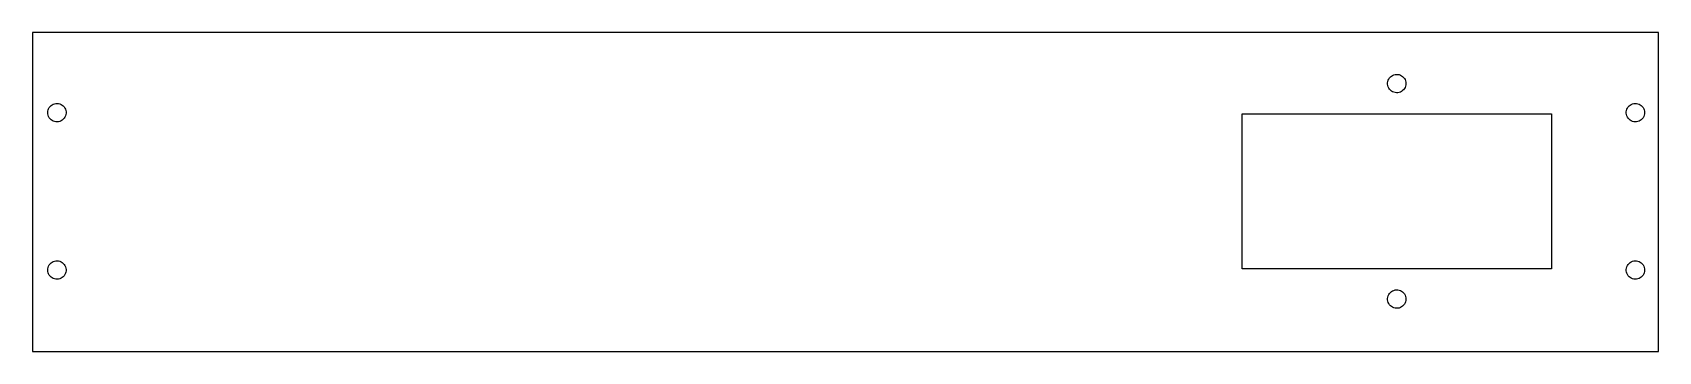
# Model space of a CAD drawing. Header units: metres. Extents: x 0 to 300, y 0 to 59.
import ezdxf

# ---------------------------------------------------------------- set-up
doc = ezdxf.new("R2010")
doc.units = ezdxf.units.M

msp = doc.modelspace()

# ---------------------------------------------------------------- linework, layer by layer
for p, q in [((299.75, 58.75), (0, 58.75)), ((0, 58.75), (0, 0)), ((299.75, 0), (299.75, 58.75)), ((250.723, 50.8619), (250.951, 50.9589)), ((250.951, 50.9589), (251.191, 51.0217)), ((251.191, 51.0217), (251.438, 51.0489)), ((251.438, 51.0489), (251.686, 51.0398)), ((251.686, 51.0398), (251.93, 50.9947)), ((251.93, 50.9947), (252.165, 50.9146)), ((249.805, 49.4741), (249.841, 49.7196)), ((249.805, 49.2259), (249.805, 49.4741)), ((249.841, 48.9804), (249.805, 49.2259)), ((249.841, 49.7196), (249.912, 49.9573)), ((249.912, 48.7427), (249.841, 48.9804)), ((249.912, 49.9573), (250.018, 50.182)), ((250.018, 48.518), (249.912, 48.7427)), ((250.018, 50.182), (250.154, 50.389)), ((250.154, 48.311), (250.018, 48.518)), ((250.154, 50.389), (250.32, 50.5738)), ((250.32, 48.1262), (250.154, 48.311)), ((250.32, 50.5738), (250.511, 50.7326)), ((250.511, 47.9674), (250.32, 48.1262)), ((250.511, 50.7326), (250.723, 50.8619)), ((250.723, 47.8381), (250.511, 47.9674)), ((252.165, 50.9146), (252.386, 50.8011)), ((252.386, 50.8011), (252.587, 50.6567)), ((252.587, 48.0433), (252.386, 47.8989)), ((252.587, 50.6567), (252.766, 50.4844)), ((252.766, 48.2155), (252.587, 48.0433)), ((252.766, 50.4844), (252.918, 50.288)), ((252.918, 48.412), (252.766, 48.2155)), ((252.918, 50.288), (253.039, 50.0716)), ((253.039, 48.6284), (252.918, 48.412)), ((253.039, 50.0716), (253.128, 49.8398)), ((253.128, 48.8602), (253.039, 48.6284)), ((253.128, 49.8398), (253.182, 49.5975)), ((253.182, 49.1025), (253.128, 48.8602)), ((253.182, 49.5975), (253.2, 49.35)), ((253.2, 49.35), (253.182, 49.1025)), ((3.0822, 44.938), (3.23389, 45.1344)), ((3.23389, 45.1344), (3.41255, 45.3067)), ((3.41255, 45.3067), (3.6144, 45.4511)), ((3.6144, 45.4511), (3.83511, 45.5646)), ((3.83511, 45.5646), (4.07001, 45.6447)), ((4.07001, 45.6447), (4.31406, 45.6898)), ((4.31406, 45.6898), (4.56209, 45.6989)), ((4.56209, 45.6989), (4.80878, 45.6717)), ((4.80878, 45.6717), (5.04889, 45.6089)), ((5.04889, 45.6089), (5.2773, 45.5119)), ((5.2773, 45.5119), (5.48915, 45.3826)), ((5.48915, 45.3826), (5.67992, 45.2238)), ((5.67992, 45.2238), (5.84554, 45.039)), ((5.84554, 45.039), (5.98248, 44.832)), ((250.951, 47.741), (250.723, 47.8381)), ((251.191, 47.6783), (250.951, 47.741)), ((251.438, 47.6511), (251.191, 47.6783)), ((251.686, 47.6602), (251.438, 47.6511)), ((251.93, 47.7053), (251.686, 47.6602)), ((252.165, 47.7854), (251.93, 47.7053)), ((252.386, 47.8989), (252.165, 47.7854)), ((294.018, 44.832), (294.154, 45.039)), ((294.154, 45.039), (294.32, 45.2238)), ((294.32, 45.2238), (294.511, 45.3826)), ((294.511, 45.3826), (294.723, 45.5119)), ((294.723, 45.5119), (294.951, 45.6089)), ((294.951, 45.6089), (295.191, 45.6717)), ((295.191, 45.6717), (295.438, 45.6989)), ((295.438, 45.6989), (295.686, 45.6898)), ((295.686, 45.6898), (295.93, 45.6447)), ((295.93, 45.6447), (296.165, 45.5646)), ((296.165, 45.5646), (296.386, 45.4511)), ((296.386, 45.4511), (296.587, 45.3067)), ((296.587, 45.3067), (296.766, 45.1344)), ((296.766, 45.1344), (296.918, 44.938)), ((2.79999, 44), (2.81812, 44.2475)), ((2.81812, 43.7525), (2.79999, 44)), ((2.81812, 44.2475), (2.87207, 44.4898)), ((2.87207, 43.5102), (2.81812, 43.7525)), ((2.87207, 44.4898), (2.96072, 44.7216)), ((2.96072, 43.2784), (2.87207, 43.5102)), ((2.96072, 44.7216), (3.0822, 44.938)), ((3.0822, 43.062), (2.96072, 43.2784)), ((3.23389, 42.8656), (3.0822, 43.062)), ((3.41255, 42.6933), (3.23389, 42.8656)), ((3.6144, 42.5489), (3.41255, 42.6933)), ((3.83511, 42.4354), (3.6144, 42.5489)), ((4.07001, 42.3553), (3.83511, 42.4354)), ((4.31406, 42.3102), (4.07001, 42.3553)), ((4.56209, 42.3011), (4.31406, 42.3102)), ((4.80878, 42.3283), (4.56209, 42.3011)), ((5.04889, 42.3911), (4.80878, 42.3283)), ((5.2773, 42.4881), (5.04889, 42.3911)), ((5.48915, 42.6174), (5.2773, 42.4881)), ((5.67992, 42.7762), (5.48915, 42.6174)), ((5.84554, 42.961), (5.67992, 42.7762)), ((5.98248, 43.168), (5.84554, 42.961)), ((5.98248, 44.832), (6.08781, 44.6073)), ((6.08781, 43.3927), (5.98248, 43.168)), ((6.08781, 44.6073), (6.15932, 44.3696)), ((6.15932, 43.6304), (6.08781, 43.3927)), ((6.15932, 44.3696), (6.19547, 44.1241)), ((6.19547, 43.8759), (6.15932, 43.6304)), ((6.19547, 44.1241), (6.19547, 43.8759)), ((223, 15.25), (223, 43.75)), ((223, 43.75), (280, 43.75)), ((280, 43.75), (280, 15.25)), ((293.805, 44.1241), (293.841, 44.3696)), ((293.805, 43.8759), (293.805, 44.1241)), ((293.841, 43.6304), (293.805, 43.8759)), ((293.841, 44.3696), (293.912, 44.6073)), ((293.912, 43.3927), (293.841, 43.6304)), ((293.912, 44.6073), (294.018, 44.832)), ((294.018, 43.168), (293.912, 43.3927)), ((294.154, 42.961), (294.018, 43.168)), ((294.32, 42.7762), (294.154, 42.961)), ((294.511, 42.6174), (294.32, 42.7762)), ((294.723, 42.4881), (294.511, 42.6174)), ((294.951, 42.3911), (294.723, 42.4881)), ((295.191, 42.3283), (294.951, 42.3911)), ((295.438, 42.3011), (295.191, 42.3283)), ((295.686, 42.3102), (295.438, 42.3011)), ((295.93, 42.3553), (295.686, 42.3102)), ((296.165, 42.4354), (295.93, 42.3553)), ((296.386, 42.5489), (296.165, 42.4354)), ((296.587, 42.6933), (296.386, 42.5489)), ((296.766, 42.8656), (296.587, 42.6933)), ((296.918, 43.062), (296.766, 42.8656)), ((296.918, 44.938), (297.039, 44.7216)), ((297.039, 43.2784), (296.918, 43.062)), ((297.039, 44.7216), (297.128, 44.4898)), ((297.128, 43.5102), (297.039, 43.2784)), ((297.128, 44.4898), (297.182, 44.2475)), ((297.182, 43.7525), (297.128, 43.5102)), ((297.182, 44.2475), (297.2, 44)), ((297.2, 44), (297.182, 43.7525)), ((2.79999, 15), (2.81812, 15.2475)), ((2.81812, 14.7525), (2.79999, 15)), ((2.81812, 15.2475), (2.87207, 15.4898)), ((2.87207, 15.4898), (2.96072, 15.7216)), ((2.96072, 15.7216), (3.0822, 15.938)), ((3.0822, 15.938), (3.23389, 16.1344)), ((3.23389, 16.1344), (3.41255, 16.3067)), ((3.41255, 16.3067), (3.6144, 16.4511)), ((3.6144, 16.4511), (3.83511, 16.5646)), ((3.83511, 16.5646), (4.07001, 16.6447)), ((4.07001, 16.6447), (4.31406, 16.6898)), ((4.31406, 16.6898), (4.56209, 16.6989)), ((4.56209, 16.6989), (4.80878, 16.6717)), ((4.80878, 16.6717), (5.04889, 16.6089)), ((5.04889, 16.6089), (5.2773, 16.5119)), ((5.2773, 16.5119), (5.48915, 16.3826)), ((5.48915, 16.3826), (5.67992, 16.2238)), ((5.67992, 16.2238), (5.84554, 16.039)), ((5.84554, 16.039), (5.98248, 15.832)), ((5.98248, 15.832), (6.08781, 15.6073)), ((6.08781, 15.6073), (6.15932, 15.3696)), ((6.15932, 15.3696), (6.19547, 15.1241)), ((6.19547, 15.1241), (6.19547, 14.8759)), ((280, 15.25), (223, 15.25)), ((293.805, 15.1241), (293.841, 15.3696)), ((293.805, 14.8759), (293.805, 15.1241)), ((293.841, 15.3696), (293.912, 15.6073)), ((293.912, 15.6073), (294.018, 15.832)), ((294.018, 15.832), (294.154, 16.039)), ((294.154, 16.039), (294.32, 16.2238)), ((294.32, 16.2238), (294.511, 16.3826)), ((294.511, 16.3826), (294.723, 16.5119)), ((294.723, 16.5119), (294.951, 16.6089)), ((294.951, 16.6089), (295.191, 16.6717)), ((295.191, 16.6717), (295.438, 16.6989)), ((295.438, 16.6989), (295.686, 16.6898)), ((295.686, 16.6898), (295.93, 16.6447)), ((295.93, 16.6447), (296.165, 16.5646)), ((296.165, 16.5646), (296.386, 16.4511)), ((296.386, 16.4511), (296.587, 16.3067)), ((296.587, 16.3067), (296.766, 16.1344)), ((296.766, 16.1344), (296.918, 15.938)), ((296.918, 15.938), (297.039, 15.7216)), ((297.039, 15.7216), (297.128, 15.4898)), ((297.128, 15.4898), (297.182, 15.2475)), ((297.182, 15.2475), (297.2, 15)), ((297.2, 15), (297.182, 14.7525)), ((2.87207, 14.5102), (2.81812, 14.7525)), ((2.96072, 14.2784), (2.87207, 14.5102)), ((3.0822, 14.062), (2.96072, 14.2784)), ((3.23389, 13.8656), (3.0822, 14.062)), ((3.41255, 13.6933), (3.23389, 13.8656)), ((3.6144, 13.5489), (3.41255, 13.6933)), ((3.83511, 13.4354), (3.6144, 13.5489)), ((4.07001, 13.3553), (3.83511, 13.4354)), ((4.31406, 13.3102), (4.07001, 13.3553)), ((4.56209, 13.3011), (4.31406, 13.3102)), ((4.80878, 13.3283), (4.56209, 13.3011)), ((5.04889, 13.3911), (4.80878, 13.3283)), ((5.2773, 13.4881), (5.04889, 13.3911)), ((5.48915, 13.6174), (5.2773, 13.4881)), ((5.67992, 13.7762), (5.48915, 13.6174)), ((5.84554, 13.961), (5.67992, 13.7762)), ((5.98248, 14.168), (5.84554, 13.961)), ((6.08781, 14.3927), (5.98248, 14.168)), ((6.15932, 14.6304), (6.08781, 14.3927)), ((6.19547, 14.8759), (6.15932, 14.6304)), ((293.841, 14.6304), (293.805, 14.8759)), ((293.912, 14.3927), (293.841, 14.6304)), ((294.018, 14.168), (293.912, 14.3927)), ((294.154, 13.961), (294.018, 14.168)), ((294.32, 13.7762), (294.154, 13.961)), ((294.511, 13.6174), (294.32, 13.7762)), ((294.723, 13.4881), (294.511, 13.6174)), ((294.951, 13.3911), (294.723, 13.4881)), ((295.191, 13.3283), (294.951, 13.3911)), ((295.438, 13.3011), (295.191, 13.3283)), ((295.686, 13.3102), (295.438, 13.3011)), ((295.93, 13.3553), (295.686, 13.3102)), ((296.165, 13.4354), (295.93, 13.3553)), ((296.386, 13.5489), (296.165, 13.4354)), ((296.587, 13.6933), (296.386, 13.5489)), ((296.766, 13.8656), (296.587, 13.6933)), ((296.918, 14.062), (296.766, 13.8656)), ((297.039, 14.2784), (296.918, 14.062)), ((297.128, 14.5102), (297.039, 14.2784)), ((297.182, 14.7525), (297.128, 14.5102)), ((249.805, 9.77408), (249.841, 10.0196)), ((249.805, 9.52589), (249.805, 9.77408)), ((249.841, 9.28036), (249.805, 9.52589)), ((249.841, 10.0196), (249.912, 10.2573)), ((249.912, 9.04269), (249.841, 9.28036)), ((249.912, 10.2573), (250.018, 10.482)), ((250.018, 8.81798), (249.912, 9.04269)), ((250.018, 10.482), (250.154, 10.689)), ((250.154, 10.689), (250.32, 10.8738)), ((250.32, 10.8738), (250.511, 11.0326)), ((250.511, 11.0326), (250.723, 11.1619)), ((250.723, 11.1619), (250.951, 11.2589)), ((250.951, 11.2589), (251.191, 11.3217)), ((251.191, 11.3217), (251.438, 11.3489)), ((251.438, 11.3489), (251.686, 11.3398)), ((251.686, 11.3398), (251.93, 11.2947)), ((251.93, 11.2947), (252.165, 11.2146)), ((252.165, 11.2146), (252.386, 11.1011)), ((252.386, 11.1011), (252.587, 10.9567)), ((252.587, 10.9567), (252.766, 10.7844)), ((252.766, 10.7844), (252.918, 10.588)), ((252.918, 10.588), (253.039, 10.3716)), ((253.039, 10.3716), (253.128, 10.1398)), ((253.128, 9.16022), (253.039, 8.92842)), ((253.128, 10.1398), (253.182, 9.89751)), ((253.182, 9.40247), (253.128, 9.16022)), ((253.182, 9.89751), (253.2, 9.64999)), ((253.2, 9.64999), (253.182, 9.40247)), ((250.154, 8.61099), (250.018, 8.81798)), ((250.32, 8.42616), (250.154, 8.61099)), ((250.511, 8.2674), (250.32, 8.42616)), ((250.723, 8.13811), (250.511, 8.2674)), ((250.951, 8.04105), (250.723, 8.13811)), ((251.191, 7.97827), (250.951, 8.04105)), ((251.438, 7.95113), (251.191, 7.97827)), ((251.686, 7.96019), (251.438, 7.95113)), ((251.93, 8.00526), (251.686, 7.96019)), ((252.165, 8.0854), (251.93, 8.00526)), ((252.386, 8.19888), (252.165, 8.0854)), ((252.587, 8.34329), (252.386, 8.19888)), ((252.766, 8.51555), (252.587, 8.34329)), ((252.918, 8.71199), (252.766, 8.51555)), ((253.039, 8.92842), (252.918, 8.71199)), ((0, 0), (299.75, 0))]:
    msp.add_line(p, q)

doc.saveas('drawing.dxf')
